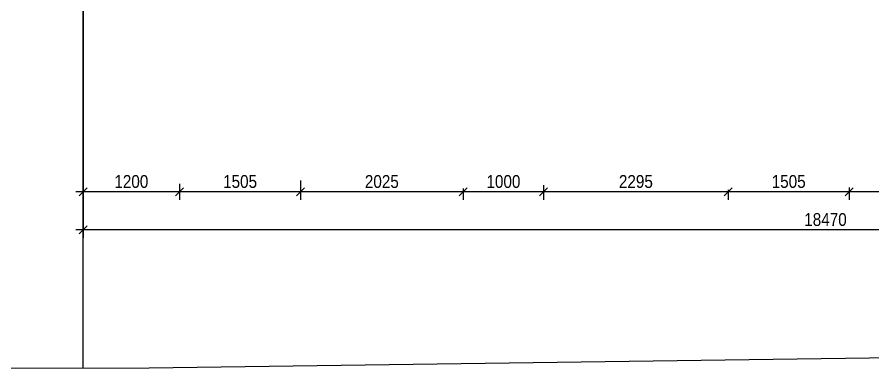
# Model space of a CAD drawing. Header units: millimetres. Extents: x 465413 to 965836, y 2516576 to 3795663.
# Drawn here: x 859411 to 870059, y 2786361 to 2790737 of the extents above; entities that cross this region are included whole.
import ezdxf

# ---------------------------------------------------------------- set-up
doc = ezdxf.new("R2010")
doc.units = ezdxf.units.MM
for name, color, linetype in [('MUR_POH', 64, 'Continuous'), ('MUR_REZ', 3, 'Continuous'), ('PLO_LIN', 6, 'Continuous')]:
    doc.layers.add(name, color=color, linetype=linetype)
doc.styles.add('ROMANS', font='arial.ttf', dxfattribs={"width": 0.85})
doc.dimstyles.new('PAJO1-studia', dxfattribs={"dimtxt": 160, "dimasz": 100, "dimexe": 100, "dimexo": 250, "dimgap": 45, "dimtad": 1, "dimdec": 0, "dimrnd": 5, "dimtxsty": 'ROMANS', "dimblk": 'OBLIQUE', "dimcen": 200, "dimdle": 90, "dimadec": 0, "dimazin": 0, "dimtfac": 1, "dimtdec": 0, "dimtmove": 1, "dimatfit": 3, "dimfxl": 1, "dimarcsym": 0})

# ---------------------------------------------------------------- blocks, each defined once
blk = doc.blocks.new('_OBLIQUE')
at = {"color": 0, "linetype": 'ByBlock'}
blk.add_line((-0.5, -0.5), (0.5, 0.5), dxfattribs=at)
blk = doc.blocks.new('*D440')
at = {"layer": 'Defpoints', "color": 0}
for p in [(869763, 2788866), (871537, 2788888), (869763, 2788564)]:
    blk.add_point(p, dxfattribs=at)
at = {"layer": 'PLO_LIN', "color": 0, "lineweight": -2}
for p, q in [((869763, 2788616), (869763, 2788464)), ((871537, 2788638), (871537, 2788464)), ((871627, 2788564), (869673, 2788564))]:
    blk.add_line(p, q, dxfattribs=at)
at = {"layer": 'PLO_LIN', "color": 0, "lineweight": -2, "xscale": 100, "yscale": 100, "zscale": 100, "rotation": 180}
blk.add_blockref('_OBLIQUE', (869763, 2788564), dxfattribs=at)
at = {"layer": 'PLO_LIN', "color": 0, "lineweight": -2, "xscale": 100, "yscale": 100, "zscale": 100}
blk.add_blockref('_OBLIQUE', (871537, 2788564), dxfattribs=at)
at = {"layer": 'PLO_LIN', "color": 0, "insert": (870650, 2788691), "char_height": 160, "attachment_point": 5, "style": 'ROMANS'}
blk.add_mtext('1775', dxfattribs=at)
blk = doc.blocks.new('*D441')
at = {"layer": 'Defpoints', "color": 0}
for p in [(868258, 2788840), (869763, 2788866), (868258, 2788564)]:
    blk.add_point(p, dxfattribs=at)
at = {"layer": 'PLO_LIN', "color": 0, "lineweight": -2}
for p, q in [((868258, 2788590), (868258, 2788464)), ((869763, 2788616), (869763, 2788464)), ((869853, 2788564), (868168, 2788564))]:
    blk.add_line(p, q, dxfattribs=at)
at = {"layer": 'PLO_LIN', "color": 0, "lineweight": -2, "xscale": 100, "yscale": 100, "zscale": 100, "rotation": 180}
blk.add_blockref('_OBLIQUE', (868258, 2788564), dxfattribs=at)
at = {"layer": 'PLO_LIN', "color": 0, "lineweight": -2, "xscale": 100, "yscale": 100, "zscale": 100}
blk.add_blockref('_OBLIQUE', (869763, 2788564), dxfattribs=at)
at = {"layer": 'PLO_LIN', "color": 0, "insert": (869011, 2788691), "char_height": 160, "attachment_point": 5, "style": 'ROMANS'}
blk.add_mtext('1505', dxfattribs=at)
blk = doc.blocks.new('*D442')
at = {"layer": 'Defpoints', "color": 0}
for p in [(865962, 2788895), (868258, 2788840), (865962, 2788564)]:
    blk.add_point(p, dxfattribs=at)
at = {"layer": 'PLO_LIN', "color": 0, "lineweight": -2}
for p, q in [((865962, 2788645), (865962, 2788464)), ((868258, 2788590), (868258, 2788464)), ((868348, 2788564), (865872, 2788564))]:
    blk.add_line(p, q, dxfattribs=at)
at = {"layer": 'PLO_LIN', "color": 0, "lineweight": -2, "xscale": 100, "yscale": 100, "zscale": 100, "rotation": 180}
blk.add_blockref('_OBLIQUE', (865962, 2788564), dxfattribs=at)
at = {"layer": 'PLO_LIN', "color": 0, "lineweight": -2, "xscale": 100, "yscale": 100, "zscale": 100}
blk.add_blockref('_OBLIQUE', (868258, 2788564), dxfattribs=at)
at = {"layer": 'PLO_LIN', "color": 0, "insert": (867110, 2788691), "char_height": 160, "attachment_point": 5, "style": 'ROMANS'}
blk.add_mtext('2295', dxfattribs=at)
blk = doc.blocks.new('*D443')
at = {"layer": 'Defpoints', "color": 0}
for p in [(865962, 2788895), (864962, 2788856), (864962, 2788564)]:
    blk.add_point(p, dxfattribs=at)
at = {"layer": 'PLO_LIN', "color": 0, "lineweight": -2}
for p, q in [((864962, 2788606), (864962, 2788464)), ((865962, 2788645), (865962, 2788464)), ((866052, 2788564), (864872, 2788564))]:
    blk.add_line(p, q, dxfattribs=at)
at = {"layer": 'PLO_LIN', "color": 0, "lineweight": -2, "xscale": 100, "yscale": 100, "zscale": 100, "rotation": 180}
blk.add_blockref('_OBLIQUE', (864962, 2788564), dxfattribs=at)
at = {"layer": 'PLO_LIN', "color": 0, "lineweight": -2, "xscale": 100, "yscale": 100, "zscale": 100}
blk.add_blockref('_OBLIQUE', (865962, 2788564), dxfattribs=at)
at = {"layer": 'PLO_LIN', "color": 0, "insert": (865462, 2788691), "char_height": 160, "attachment_point": 5, "style": 'ROMANS'}
blk.add_mtext('1000', dxfattribs=at)
blk = doc.blocks.new('*D444')
at = {"layer": 'Defpoints', "color": 0}
for p in [(862937, 2788953), (864962, 2788856), (862937, 2788564)]:
    blk.add_point(p, dxfattribs=at)
at = {"layer": 'PLO_LIN', "color": 0, "lineweight": -2}
for p, q in [((862937, 2788703), (862937, 2788464)), ((864962, 2788606), (864962, 2788464)), ((865052, 2788564), (862847, 2788564))]:
    blk.add_line(p, q, dxfattribs=at)
at = {"layer": 'PLO_LIN', "color": 0, "lineweight": -2, "xscale": 100, "yscale": 100, "zscale": 100, "rotation": 180}
blk.add_blockref('_OBLIQUE', (862937, 2788564), dxfattribs=at)
at = {"layer": 'PLO_LIN', "color": 0, "lineweight": -2, "xscale": 100, "yscale": 100, "zscale": 100}
blk.add_blockref('_OBLIQUE', (864962, 2788564), dxfattribs=at)
at = {"layer": 'PLO_LIN', "color": 0, "insert": (863949, 2788691), "char_height": 160, "attachment_point": 5, "style": 'ROMANS'}
blk.add_mtext('2025', dxfattribs=at)
blk = doc.blocks.new('*D445')
at = {"layer": 'Defpoints', "color": 0}
for p in [(861432, 2788914), (862937, 2788953), (861432, 2788564)]:
    blk.add_point(p, dxfattribs=at)
at = {"layer": 'PLO_LIN', "color": 0, "lineweight": -2}
for p, q in [((862937, 2788703), (862937, 2788464)), ((861432, 2788664), (861432, 2788464)), ((863027, 2788564), (861342, 2788564))]:
    blk.add_line(p, q, dxfattribs=at)
at = {"layer": 'PLO_LIN', "color": 0, "lineweight": -2, "xscale": 100, "yscale": 100, "zscale": 100, "rotation": 180}
blk.add_blockref('_OBLIQUE', (861432, 2788564), dxfattribs=at)
at = {"layer": 'PLO_LIN', "color": 0, "lineweight": -2, "xscale": 100, "yscale": 100, "zscale": 100}
blk.add_blockref('_OBLIQUE', (862937, 2788564), dxfattribs=at)
at = {"layer": 'PLO_LIN', "color": 0, "insert": (862185, 2788691), "char_height": 160, "attachment_point": 5, "style": 'ROMANS'}
blk.add_mtext('1505', dxfattribs=at)
blk = doc.blocks.new('*D446')
at = {"layer": 'Defpoints', "color": 0}
for p in [(860232, 2788914), (861432, 2788914), (860232, 2788564)]:
    blk.add_point(p, dxfattribs=at)
at = {"layer": 'PLO_LIN', "color": 0, "lineweight": -2}
for p, q in [((860232, 2788664), (860232, 2788464)), ((861432, 2788664), (861432, 2788464)), ((861522, 2788564), (860142, 2788564))]:
    blk.add_line(p, q, dxfattribs=at)
at = {"layer": 'PLO_LIN', "color": 0, "lineweight": -2, "xscale": 100, "yscale": 100, "zscale": 100, "rotation": 180}
blk.add_blockref('_OBLIQUE', (860232, 2788564), dxfattribs=at)
at = {"layer": 'PLO_LIN', "color": 0, "lineweight": -2, "xscale": 100, "yscale": 100, "zscale": 100}
blk.add_blockref('_OBLIQUE', (861432, 2788564), dxfattribs=at)
at = {"layer": 'PLO_LIN', "color": 0, "insert": (860832, 2788691), "char_height": 160, "attachment_point": 5, "style": 'ROMANS'}
blk.add_mtext('1200', dxfattribs=at)
blk = doc.blocks.new('*D448')
at = {"layer": 'Defpoints', "color": 0}
for p in [(860232, 2791612), (878705, 2789013), (860232, 2788092)]:
    blk.add_point(p, dxfattribs=at)
at = {"layer": 'PLO_LIN', "color": 0, "lineweight": -2}
for p, q in [((860232, 2791362), (860232, 2787992)), ((878705, 2788763), (878705, 2787992)), ((878795, 2788092), (860142, 2788092))]:
    blk.add_line(p, q, dxfattribs=at)
at = {"layer": 'PLO_LIN', "color": 0, "lineweight": -2, "xscale": 100, "yscale": 100, "zscale": 100, "rotation": 180}
blk.add_blockref('_OBLIQUE', (860232, 2788092), dxfattribs=at)
at = {"layer": 'PLO_LIN', "color": 0, "lineweight": -2, "xscale": 100, "yscale": 100, "zscale": 100}
blk.add_blockref('_OBLIQUE', (878705, 2788092), dxfattribs=at)
at = {"layer": 'PLO_LIN', "color": 0, "insert": (869469, 2788218), "char_height": 160, "attachment_point": 5, "style": 'ROMANS'}
blk.add_mtext('18470', dxfattribs=at)

msp = doc.modelspace()

# ---------------------------------------------------------------- linework, layer by layer
at = {"layer": 'MUR_POH', "flags": 128}
msp.add_lwpolyline([(860232.3, 2786367.6), (860232.3, 2798722.5)], dxfattribs=at)
at = {"layer": 'MUR_REZ', "flags": 128}
for points in [[(894508.2, 2786834.3), (861053.7, 2786367.9), (842089.5, 2786361), (841965.4, 2798682.4), (859491.4, 2798842.2), (894148.2, 2798842.2), (894508.2, 2786834.3)], [(860232.3, 2788611.8), (860232.3, 2796842.2), (861432.3, 2796842.2)]]:
    msp.add_lwpolyline(points, dxfattribs=at)

# ---------------------------------------------------------------- dimensions: what is measured, and where the dimension line sits
at = {"layer": 'PLO_LIN', "color": 252}
for base, p1, p2, picture, middle in [((860232.3223, 2788091.7738), (878704.8187, 2789012.832), (860232.3223, 2791611.8151), '*D448', (869468.5705, 2788218.4538)), ((860232.3, 2788564.1), (861432.3, 2788913.5), (860232.3, 2788913.5), '*D446', (860832.3, 2788690.8)), ((861432.3, 2788564.1), (862937.1, 2788953.1), (861432.3, 2788913.5), '*D445', (862184.7, 2788690.8)), ((862937.1, 2788564.1), (864961.7, 2788855.7), (862937.1, 2788953.1), '*D444', (863949.4, 2788690.8)), ((864961.7, 2788564.1), (865961.7, 2788895.3), (864961.7, 2788855.7), '*D443', (865461.7, 2788690.8)), ((865961.7076, 2788564.0912), (868258.1551, 2788840.0293), (865961.7076, 2788895.3474), '*D442', (867109.9313, 2788690.7712)), ((868258.2, 2788564.1), (869762.9, 2788866.4), (868258.2, 2788840), '*D441', (869010.5, 2788690.8)), ((869762.9, 2788564.1), (871537, 2788888.3), (869762.9, 2788866.4), '*D440', (870650, 2788690.8))]:
    dim = msp.add_linear_dim(base=base, p1=p1, p2=p2, dimstyle='PAJO1-studia', dxfattribs=at)
    dim.commit()
    dim.dimension.update_dxf_attribs({"geometry": picture, "text_midpoint": middle})

doc.saveas('drawing.dxf')
